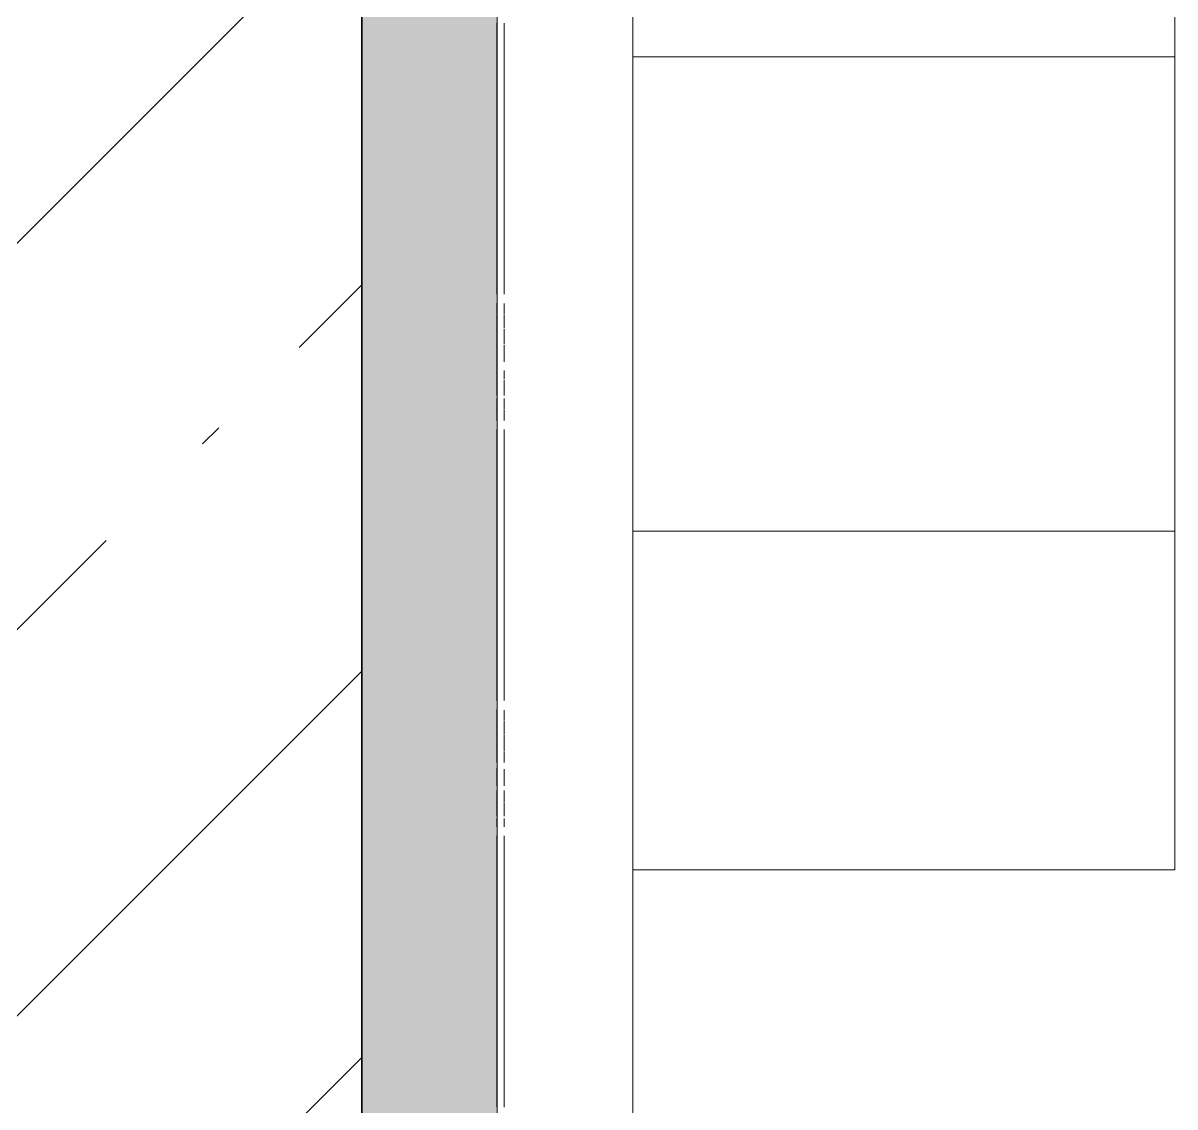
# Model space of a CAD drawing. Header units: millimetres. Extents: x 855 to 84199, y -1987 to 21700.
# Drawn here: x 10493.9 to 10663.9, y 19304.5 to 19464.5 of the extents above; entities that cross this region are included whole.
import ezdxf

# ---------------------------------------------------------------- set-up
doc = ezdxf.new("R2010")
doc.units = ezdxf.units.MM
for name, color, linetype, lineweight, true_color in [('A-WALL-2', 7, 'Continuous', 25, 0x3c3c3c), ('A-WALL-3', 7, 'Continuous', 35, 0x3c3c3c), ('A-WALL-FNSH-1', 7, 'Continuous', 13, 0x3c3c3c), ('I-FURN-1', 7, 'Continuous', 9, 0xf0f0f0)]:
    doc.layers.add(name, color=color, linetype=linetype, lineweight=lineweight, true_color=true_color)
doc.layers.add('I-WALL', color=7, linetype='Continuous', lineweight=9)

# ---------------------------------------------------------------- blocks, each defined once
blk = doc.blocks.new('Бизиборд лего - бизиборд 1_21б-32328682-План разверток пом_ 1_60_ Этаж 1')
at = {"layer": 'I-FURN-1'}
for p, q in [((-205, 100), (-355, 100)), ((-355, 100), (-205, 100)), ((-205, 100), (-235, 100)), ((-235, 100), (-205, 100)), ((-205, 100), (-235, 100)), ((-235, 100), (-205, 100)), ((-135, 100), (-205, 100)), ((-205, 100), (-135, 100)), ((-85, 100), (-205, 100)), ((-205, 100), (-85, 100)), ((-205, 20), (-205, 100)), ((-205, 100), (-205, 20)), ((-135, 20), (-135, 100)), ((-135, 100), (-135, 20)), ((-85, 20), (-85, 100)), ((-85, 100), (-85, 20)), ((0, 20), (-500, 20)), ((-210, 20), (-205, 20)), ((-210, 20), (-205, 20)), ((-205, 20), (-210, 20)), ((-210, 20), (-205, 20)), ((-205, 20), (-210, 20)), ((-210, 20), (-205, 20)), ((-205, 20), (-210, 20)), ((-205, 20), (-170, 20)), ((-205, 20), (-170, 20)), ((-170, 20), (-205, 20)), ((-205, 20), (-170, 20)), ((-170, 20), (-205, 20)), ((-170, 20), (-169.66, 20)), ((-167.07, 20), (-170, 20)), ((-170, 20), (-167.07, 20)), ((-169.66, 20), (-170, 20)), ((-170, 20), (-168.66, 20)), ((-169.66, 20), (-170, 20)), ((-170, 20), (-167.07, 20)), ((-169.66, 20), (-170, 20)), ((-170, 20), (-169.66, 20)), ((-169.66, 20), (-170, 20)), ((-170, 20), (-167.07, 20)), ((-168.66, 20), (-170, 20)), ((-170, 20), (-169.66, 20)), ((-169.66, 20), (-170, 20)), ((-170, 20), (-167.07, 20)), ((-169.66, 20), (-170, 20)), ((-170, 20), (-167.07, 20)), ((-167.07, 20), (-170, 20)), ((-170, 20), (-167.07, 20)), ((-167.07, 20), (-170, 20)), ((-170, 20), (-167.07, 20)), ((-167.07, 20), (-170, 20)), ((-170, 20), (-169.66, 20)), ((-168.66, 20), (-170, 20)), ((-170, 20), (-167.07, 20)), ((-167.07, 20), (-170, 20)), ((-170, 20), (-167.07, 20)), ((-167.07, 20), (-170, 20)), ((-170, 20), (-168.66, 20)), ((-167.07, 20), (-170, 20)), ((-170, 20), (-167.07, 20)), ((-167.07, 20), (-170, 20)), ((-170, 20), (-167.07, 20)), ((-167.07, 20), (-170, 20)), ((-170, 20), (-167.07, 20)), ((-167.07, 20), (-170, 20)), ((-170, 20), (-167.07, 20)), ((-167.07, 20), (-170, 20)), ((-170, 20), (-167.07, 20)), ((-167.07, 20), (-170, 20)), ((-170, 20), (-167.07, 20)), ((-167.07, 20), (-170, 20)), ((-170, 20), (-167.07, 20)), ((-167.07, 20), (-170, 20)), ((-170, 20), (-167.07, 20)), ((-167.07, 20), (-170, 20)), ((-170, 20), (-167.07, 20)), ((-167.07, 20), (-170, 20)), ((-170, 20), (-167.07, 20)), ((-169.66, 20), (-170, 20)), ((-170, 20), (-167.07, 20)), ((-169.66, 20), (-170, 20)), ((-170, 20), (-150, 20)), ((-150, 20), (-170, 20)), ((-169.66, 20), (-167.07, 20)), ((-167.07, 20), (-169.66, 20)), ((-168.66, 20), (-169.66, 20)), ((-167.07, 20), (-169.66, 20)), ((-169.66, 20), (-168.66, 20)), ((-167.07, 20), (-169.66, 20)), ((-169.66, 20), (-168.66, 20)), ((-167.07, 20), (-169.66, 20)), ((-167.07, 20), (-169.66, 20)), ((-169.66, 20), (-168.66, 20)), ((-167.07, 20), (-169.66, 20)), ((-167.07, 20), (-169.66, 20)), ((-168.66, 20), (-167.07, 20)), ((-168.66, 20), (-167.07, 20)), ((-167.07, 20), (-168.66, 20)), ((-168.66, 20), (-167.07, 20)), ((-167.07, 20), (-168.66, 20)), ((-168.66, 20), (-167.07, 20)), ((-168.66, 20), (-167.07, 20)), ((-167.07, 20), (-168.66, 20)), ((-168.66, 20), (-167.07, 20)), ((-168.66, 20), (-167.07, 20)), ((-167.07, 20), (-168.66, 20)), ((-168.66, 20), (-167.07, 20)), ((-167.07, 20), (-168.66, 20)), ((-167.07, 20), (-167, 20)), ((-167, 20), (-167.07, 20)), ((-167.07, 20), (-167, 20)), ((-167, 20), (-167.07, 20)), ((-167.07, 20), (-167, 20)), ((-167, 20), (-167.07, 20)), ((-167.07, 20), (-167, 20)), ((-167, 20), (-167.07, 20)), ((-167.07, 20), (-167, 20)), ((-167, 20), (-167.07, 20)), ((-167.07, 20), (-167, 20)), ((-167, 20), (-167.07, 20)), ((-167.07, 20), (-167, 20)), ((-167, 20), (-167.07, 20)), ((-167.07, 20), (-167, 20)), ((-167, 20), (-167.07, 20)), ((-167.07, 20), (-167, 20)), ((-167, 20), (-167.07, 20)), ((-167.07, 20), (-167, 20)), ((-167, 20), (-167.07, 20)), ((-167.07, 20), (-167, 20)), ((-167, 20), (-167.07, 20)), ((-167.07, 20), (-167, 20)), ((-167, 20), (-167.07, 20)), ((-167.07, 20), (-167, 20)), ((-167, 20), (-167.07, 20)), ((-167.07, 20), (-167, 20)), ((-167, 20), (-167.07, 20)), ((-167.07, 20), (-167, 20)), ((-167, 20), (-167.07, 20)), ((-167.07, 20), (-167, 20)), ((-167, 20), (-167.07, 20)), ((-167.07, 20), (-167, 20)), ((-167, 20), (-167.07, 20)), ((-167.07, 20), (-167, 20)), ((-167, 20), (-167.07, 20)), ((-167.07, 20), (-167, 20)), ((-167, 20), (-167.07, 20)), ((-167.07, 20), (-167, 20)), ((-167, 20), (-167.07, 20)), ((-167.07, 20), (-167, 20)), ((-167, 20), (-167.07, 20)), ((-167.07, 20), (-167, 20)), ((-167, 20), (-167.07, 20)), ((-167.07, 20), (-167, 20)), ((-167, 20), (-167.07, 20)), ((-167.07, 20), (-167, 20)), ((-167, 20), (-167.07, 20)), ((-167.07, 20), (-167, 20)), ((-167, 20), (-167.07, 20)), ((-167.07, 20), (-167, 20)), ((-167, 20), (-167.07, 20)), ((-167, 20), (-150.42, 20)), ((-162.59, 20), (-167, 20)), ((-167, 20), (-162.59, 20)), ((-160, 20), (-167, 20)), ((-167, 20), (-150.42, 20)), ((-157.41, 20), (-167, 20)), ((-167, 20), (-160, 20)), ((-162.59, 20), (-167, 20)), ((-167, 20), (-150.42, 20)), ((-165, 20), (-167, 20)), ((-167, 20), (-152.93, 20)), ((-150.42, 20), (-167, 20)), ((-167, 20), (-150.42, 20)), ((-157.41, 20), (-167, 20)), ((-167, 20), (-165, 20)), ((-165, 20), (-167, 20)), ((-167, 20), (-150.42, 20)), ((-150.42, 20), (-167, 20)), ((-167, 20), (-150.42, 20)), ((-165, 20), (-167, 20)), ((-167, 20), (-150.42, 20)), ((-150.42, 20), (-167, 20)), ((-167, 20), (-165, 20)), ((-162.59, 20), (-167, 20)), ((-167, 20), (-160, 20)), ((-157.41, 20), (-167, 20)), ((-167, 20), (-165, 20)), ((-162.59, 20), (-167, 20)), ((-167, 20), (-160, 20)), ((-157.41, 20), (-167, 20)), ((-167, 20), (-150.42, 20)), ((-165, 20), (-167, 20)), ((-167, 20), (-150.42, 20)), ((-150.42, 20), (-167, 20)), ((-167, 20), (-150.42, 20)), ((-150.42, 20), (-167, 20)), ((-167, 20), (-150.42, 20)), ((-150.42, 20), (-167, 20)), ((-167, 20), (-150.42, 20)), ((-150.42, 20), (-167, 20)), ((-167, 20), (-150.42, 20)), ((-150.42, 20), (-167, 20)), ((-167, 20), (-150.42, 20)), ((-152.93, 20), (-167, 20)), ((-167, 20), (-150.42, 20)), ((-150.42, 20), (-167, 20)), ((-167, 20), (-162.59, 20)), ((-157.41, 20), (-167, 20)), ((-167, 20), (-160, 20)), ((-157.41, 20), (-167, 20)), ((-167, 20), (-150.42, 20)), ((-151.34, 20), (-167, 20)), ((-166.99, 20), (-155, 20)), ((-166.99, 20), (-155, 20)), ((-155, 20), (-166.99, 20)), ((-166.99, 20), (-155, 20)), ((-155, 20), (-166.99, 20)), ((-157.41, 20), (-165, 20)), ((-165, 20), (-162.59, 20)), ((-157.41, 20), (-165, 20)), ((-150.42, 20), (-165, 20)), ((-165, 20), (-162.59, 20)), ((-165, 20), (-162.59, 20)), ((-150.42, 20), (-165, 20)), ((-160, 20), (-162.59, 20)), ((-162.59, 20), (-157.41, 20)), ((-160, 20), (-162.59, 20)), ((-162.59, 20), (-160, 20)), ((-162.59, 20), (-160, 20)), ((-157.41, 20), (-162.59, 20)), ((-162.59, 20), (-151.34, 20)), ((-157.41, 20), (-162.59, 20)), ((-162.59, 20), (-150.42, 20)), ((-157.41, 20), (-160, 20)), ((-157.41, 20), (-160, 20)), ((-160, 20), (-157.41, 20)), ((-151.34, 20), (-160, 20)), ((-160, 20), (-157.41, 20)), ((-160, 20), (-157.41, 20)), ((-160, 20), (-150.42, 20)), ((-160, 20), (-151.34, 20)), ((-160, 20), (-150.42, 20)), ((-155, 20), (-157.41, 20)), ((-157.41, 20), (-155, 20)), ((-150.42, 20), (-157.41, 20)), ((-152.93, 20), (-157.41, 20)), ((-157.41, 20), (-152.93, 20)), ((-155, 20), (-157.41, 20)), ((-152.93, 20), (-157.41, 20)), ((-157.41, 20), (-155, 20)), ((-151.34, 20), (-157.41, 20)), ((-157.41, 20), (-155, 20)), ((-152.93, 20), (-157.41, 20)), ((-152.93, 20), (-157.41, 20)), ((-150.42, 20), (-157.41, 20)), ((-152.93, 20), (-157.41, 20)), ((-155, 20), (-157.41, 20)), ((-150.42, 20), (-157.41, 20)), ((-150.42, 20), (-155, 20)), ((-155, 20), (-150.42, 20)), ((-152.93, 20), (-155, 20)), ((-155, 20), (-152.93, 20)), ((-155, 20), (-152.93, 20)), ((-150.42, 20), (-155, 20)), ((-154.59, 20), (-151.34, 20)), ((-154.59, 20), (-151.34, 20)), ((-151.34, 20), (-154.59, 20)), ((-154.59, 20), (-151.34, 20)), ((-151.34, 20), (-154.59, 20)), ((-150.42, 20), (-152.93, 20)), ((-152.93, 20), (-150.42, 20)), ((-151.34, 20), (-152.93, 20)), ((-152.93, 20), (-150.42, 20)), ((-150.42, 20), (-152.93, 20)), ((-152.93, 20), (-151.34, 20)), ((-152.93, 20), (-151.34, 20)), ((-151.34, 20), (-152.93, 20)), ((-150.42, 20), (-152.93, 20)), ((-150.42, 20), (-152.93, 20)), ((-150.42, 20), (-152.93, 20)), ((-150.42, 20), (-151.34, 20)), ((-150.42, 20), (-151.34, 20)), ((-151.34, 20), (-150.42, 20)), ((-150.42, 20), (-151.34, 20)), ((-151.34, 20), (-150.42, 20)), ((-150.42, 20), (-151.34, 20)), ((-151.34, 20), (-150.42, 20)), ((-151.34, 20), (-150.42, 20)), ((-150.42, 20), (-151.34, 20)), ((-150.42, 20), (-150.34, 20)), ((-150.34, 20), (-150.42, 20)), ((-150.42, 20), (-150.34, 20)), ((-150.34, 20), (-150.42, 20)), ((-150.42, 20), (-150.34, 20)), ((-150.34, 20), (-150.42, 20)), ((-150.42, 20), (-150.34, 20)), ((-150.34, 20), (-150.42, 20)), ((-150.42, 20), (-150.34, 20)), ((-150.34, 20), (-150.42, 20)), ((-150.42, 20), (-150.34, 20)), ((-150.34, 20), (-150.42, 20)), ((-150.42, 20), (-150.34, 20)), ((-150.34, 20), (-150.42, 20)), ((-150.42, 20), (-150.34, 20)), ((-150.34, 20), (-150.42, 20)), ((-150.42, 20), (-150.34, 20)), ((-150.34, 20), (-150.42, 20)), ((-150.42, 20), (-150.34, 20)), ((-150.34, 20), (-150.42, 20)), ((-150.42, 20), (-150.34, 20)), ((-150.34, 20), (-150.42, 20)), ((-150.42, 20), (-150.34, 20)), ((-150.34, 20), (-150.42, 20)), ((-150.42, 20), (-150.34, 20)), ((-150.34, 20), (-150.42, 20)), ((-150.42, 20), (-150.34, 20)), ((-150.34, 20), (-150.42, 20)), ((-150.42, 20), (-150.34, 20)), ((-150.34, 20), (-150.42, 20)), ((-150.42, 20), (-150.34, 20)), ((-150.34, 20), (-150.42, 20)), ((-150.42, 20), (-150.34, 20)), ((-150.34, 20), (-150.42, 20)), ((-150.42, 20), (-150.34, 20)), ((-150.34, 20), (-150.42, 20)), ((-150.42, 20), (-150.34, 20)), ((-150.34, 20), (-150.42, 20)), ((-150.42, 20), (-150.34, 20)), ((-150.34, 20), (-150.42, 20)), ((-150.42, 20), (-150.34, 20)), ((-150.34, 20), (-150.42, 20)), ((-150.42, 20), (-150.34, 20)), ((-150.34, 20), (-150.42, 20)), ((-150.42, 20), (-150.34, 20)), ((-150.34, 20), (-150.42, 20)), ((-150.42, 20), (-150.34, 20)), ((-150.34, 20), (-150.42, 20)), ((-150.42, 20), (-150.34, 20)), ((-150.34, 20), (-150.42, 20)), ((-150.42, 20), (-150.34, 20)), ((-150.34, 20), (-150.42, 20)), ((-150.34, 20), (-150, 20)), ((-150, 20), (-150.34, 20)), ((-150.34, 20), (-150, 20)), ((-150, 20), (-150.34, 20)), ((-150.34, 20), (-150, 20)), ((-150, 20), (-150.34, 20)), ((-150.34, 20), (-150, 20)), ((-150, 20), (-150.34, 20)), ((-150.34, 20), (-150, 20)), ((-150, 20), (-150.34, 20)), ((-150.34, 20), (-150, 20)), ((-150, 20), (-150.34, 20)), ((-150.34, 20), (-150, 20)), ((-150, 20), (-150.34, 20)), ((-150.34, 20), (-150, 20)), ((-150, 20), (-150.34, 20)), ((-150.34, 20), (-150, 20)), ((-150, 20), (-150.34, 20)), ((-150.34, 20), (-150, 20)), ((-150, 20), (-150.34, 20)), ((-150.34, 20), (-150, 20)), ((-150, 20), (-150.34, 20)), ((-150.34, 20), (-150, 20)), ((-150, 20), (-150.34, 20)), ((-150.34, 20), (-150, 20)), ((-150, 20), (-150.34, 20)), ((-150.34, 20), (-150, 20)), ((-150, 20), (-150.34, 20)), ((-150.34, 20), (-150, 20)), ((-150, 20), (-150.34, 20)), ((-150.34, 20), (-150, 20)), ((-150, 20), (-150.34, 20)), ((-150.34, 20), (-150, 20)), ((-150, 20), (-150.34, 20)), ((-150.34, 20), (-150, 20)), ((-150, 20), (-150.34, 20)), ((-150.34, 20), (-150, 20)), ((-150, 20), (-150.34, 20)), ((-150.34, 20), (-150, 20)), ((-150, 20), (-150.34, 20)), ((-150.34, 20), (-150, 20)), ((-150, 20), (-150.34, 20)), ((-150.34, 20), (-150, 20)), ((-150, 20), (-150.34, 20)), ((-150.34, 20), (-150, 20)), ((-150, 20), (-150.34, 20)), ((-150.34, 20), (-150, 20)), ((-150, 20), (-150.34, 20)), ((-150.34, 20), (-150, 20)), ((-150, 20), (-150.34, 20)), ((-150.34, 20), (-150, 20)), ((-150, 20), (-150.34, 20)), ((-150, 20), (-135, 20)), ((-150, 20), (-135, 20)), ((-135, 20), (-150, 20)), ((-150, 20), (-110, 20)), ((-110, 20), (-150, 20)), ((-135, 20), (-110, 20)), ((-110, 20), (-105, 20)), ((-108.66, 20), (-110, 20)), ((-110, 20), (-105, 20)), ((-108.66, 20), (-110, 20)), ((-110, 20), (-107.07, 20)), ((-105, 20), (-110, 20)), ((-110, 20), (-109.66, 20)), ((-105, 20), (-110, 20)), ((-110, 20), (-105, 20)), ((-105, 20), (-110, 20)), ((-110, 20), (-105, 20)), ((-107.07, 20), (-110, 20)), ((-110, 20), (-105, 20)), ((-105, 20), (-110, 20)), ((-110, 20), (-105, 20)), ((-105, 20), (-110, 20)), ((-110, 20), (-105, 20)), ((-105, 20), (-110, 20)), ((-110, 20), (-105, 20)), ((-105, 20), (-110, 20)), ((-110, 20), (-105, 20)), ((-105, 20), (-110, 20)), ((-110, 20), (-109.66, 20)), ((-105, 20), (-110, 20)), ((-110, 20), (-105, 20)), ((-105, 20), (-110, 20)), ((-110, 20), (-105, 20)), ((-105, 20), (-110, 20)), ((-110, 20), (-105, 20)), ((-105, 20), (-110, 20)), ((-110, 20), (-105, 20)), ((-105, 20), (-110, 20)), ((-110, 20), (-105, 20)), ((-105, 20), (-110, 20)), ((-110, 20), (-105, 20)), ((-105, 20), (-110, 20)), ((-110, 20), (-105, 20)), ((-105, 20), (-110, 20)), ((-110, 20), (-105, 20)), ((-105, 20), (-110, 20)), ((-110, 20), (-105, 20)), ((-105, 20), (-110, 20)), ((-110, 20), (-105, 20)), ((-105, 20), (-110, 20)), ((-110, 20), (-105, 20)), ((-105, 20), (-110, 20)), ((-110, 20), (-105, 20)), ((-105, 20), (-110, 20)), ((-110, 20), (-105, 20)), ((-108.66, 20), (-110, 20)), ((-110, 20), (-105, 20)), ((-105, 20), (-110, 20)), ((-110, 20), (-90, 20)), ((-90, 20), (-110, 20)), ((-109.66, 20), (-108.66, 20)), ((-109.66, 20), (-105, 20)), ((-108.66, 20), (-105, 20)), ((-105, 20), (-108.66, 20)), ((-105, 20), (-108.66, 20)), ((-108.66, 20), (-105, 20)), ((-107.07, 20), (-108.66, 20)), ((-108.66, 20), (-105, 20)), ((-105, 20), (-108.66, 20)), ((-107.07, 20), (-105, 20)), ((-105, 20), (-107.07, 20)), ((-105, 20), (-107.07, 20)), ((-105, 20), (-104.98, 20)), ((-104.98, 20), (-105, 20)), ((-105, 20), (-104.98, 20)), ((-104.98, 20), (-105, 20)), ((-105, 20), (-104.98, 20)), ((-104.98, 20), (-105, 20)), ((-105, 20), (-104.98, 20)), ((-104.98, 20), (-105, 20)), ((-105, 20), (-104.98, 20)), ((-104.98, 20), (-105, 20)), ((-105, 20), (-104.98, 20)), ((-104.98, 20), (-105, 20)), ((-105, 20), (-104.98, 20)), ((-104.98, 20), (-105, 20)), ((-105, 20), (-104.98, 20)), ((-104.98, 20), (-105, 20)), ((-105, 20), (-104.98, 20)), ((-104.98, 20), (-105, 20)), ((-105, 20), (-104.98, 20)), ((-104.98, 20), (-105, 20)), ((-105, 20), (-104.98, 20)), ((-104.98, 20), (-105, 20)), ((-105, 20), (-104.98, 20)), ((-104.98, 20), (-105, 20)), ((-105, 20), (-104.98, 20)), ((-104.98, 20), (-105, 20)), ((-105, 20), (-104.98, 20)), ((-104.98, 20), (-105, 20)), ((-105, 20), (-104.98, 20)), ((-104.98, 20), (-105, 20)), ((-105, 20), (-104.98, 20)), ((-104.98, 20), (-105, 20)), ((-105, 20), (-104.98, 20)), ((-104.98, 20), (-105, 20)), ((-105, 20), (-104.98, 20)), ((-104.98, 20), (-105, 20)), ((-105, 20), (-104.98, 20)), ((-104.98, 20), (-105, 20)), ((-105, 20), (-104.98, 20)), ((-104.98, 20), (-105, 20)), ((-105, 20), (-104.98, 20)), ((-104.98, 20), (-105, 20)), ((-105, 20), (-104.98, 20)), ((-104.98, 20), (-105, 20)), ((-105, 20), (-104.98, 20)), ((-104.98, 20), (-105, 20)), ((-105, 20), (-104.98, 20)), ((-104.98, 20), (-105, 20)), ((-105, 20), (-104.98, 20)), ((-104.98, 20), (-105, 20)), ((-105, 20), (-104.98, 20)), ((-104.98, 20), (-105, 20)), ((-104.98, 20), (-100.85, 20)), ((-104.98, 20), (-102.59, 20)), ((-90, 20), (-104.98, 20)), ((-104.98, 20), (-90, 20)), ((-90, 20), (-104.98, 20)), ((-104.98, 20), (-90, 20)), ((-97.41, 20), (-104.98, 20)), ((-104.98, 20), (-102.59, 20)), ((-97.41, 20), (-104.98, 20)), ((-104.98, 20), (-97.41, 20)), ((-90, 20), (-104.98, 20)), ((-104.98, 20), (-90, 20)), ((-90, 20), (-104.98, 20)), ((-104.98, 20), (-90, 20)), ((-90, 20), (-104.98, 20)), ((-104.98, 20), (-91.34, 20)), ((-90, 20), (-104.98, 20)), ((-104.98, 20), (-90, 20)), ((-90, 20), (-104.98, 20)), ((-104.98, 20), (-90.34, 20)), ((-102.59, 20), (-104.98, 20)), ((-104.98, 20), (-90, 20)), ((-90, 20), (-104.98, 20)), ((-104.98, 20), (-90, 20)), ((-90, 20), (-104.98, 20)), ((-104.98, 20), (-90, 20)), ((-100, 20), (-104.98, 20)), ((-104.98, 20), (-90, 20)), ((-90, 20), (-104.98, 20)), ((-104.98, 20), (-95, 20)), ((-90, 20), (-104.98, 20)), ((-104.98, 20), (-90, 20)), ((-102.59, 20), (-104.98, 20)), ((-104.98, 20), (-90, 20)), ((-90, 20), (-104.98, 20)), ((-104.98, 20), (-90, 20)), ((-90, 20), (-104.98, 20)), ((-104.98, 20), (-90, 20)), ((-90, 20), (-104.98, 20)), ((-104.98, 20), (-90, 20)), ((-90, 20), (-104.98, 20)), ((-104.98, 20), (-90, 20)), ((-90, 20), (-104.98, 20)), ((-104.98, 20), (-90, 20)), ((-90, 20), (-104.98, 20)), ((-104.98, 20), (-90, 20)), ((-90, 20), (-104.98, 20)), ((-104.98, 20), (-90, 20)), ((-90, 20), (-104.98, 20)), ((-104.98, 20), (-100, 20)), ((-92.93, 20), (-104.98, 20)), ((-104.98, 20), (-90, 20)), ((-90, 20), (-104.98, 20)), ((-104.98, 20), (-100.85, 20)), ((-100.85, 20), (-104.98, 20)), ((-102.59, 20), (-90, 20)), ((-102.59, 20), (-92.93, 20)), ((-90, 20), (-102.59, 20)), ((-90.34, 20), (-102.59, 20)), ((-100, 20), (-97.41, 20)), ((-90, 20), (-100, 20)), ((-100, 20), (-97.41, 20)), ((-100, 20), (-97.41, 20)), ((-97.41, 20), (-100, 20)), ((-95, 20), (-97.41, 20)), ((-92.93, 20), (-97.41, 20)), ((-97.41, 20), (-95, 20)), ((-97.41, 20), (-90, 20)), ((-96.71, 20), (-92.93, 20)), ((-96.71, 20), (-92.93, 20)), ((-92.93, 20), (-96.71, 20)), ((-92.93, 20), (-95, 20)), ((-95, 20), (-91.34, 20)), ((-95, 20), (-92.93, 20)), ((-90, 20), (-92.93, 20)), ((-92.93, 20), (-91.34, 20)), ((-90, 20), (-92.93, 20)), ((-92.93, 20), (-91.34, 20)), ((-91.34, 20), (-92.93, 20)), ((-92.58, 20), (-91.34, 20)), ((-92.58, 20), (-91.34, 20)), ((-91.34, 20), (-92.58, 20)), ((-91.34, 20), (-90, 20)), ((-91.34, 20), (-90, 20)), ((-91.34, 20), (-90, 20)), ((-91.34, 20), (-90, 20)), ((-90.34, 20), (-91.34, 20)), ((-90.34, 20), (-90, 20)), ((-90, 20), (-90.34, 20)), ((-90, 20), (-90.34, 20)), ((-90, 20), (-85, 20)), ((-90, 20), (-85, 20)), ((-85, 20), (-90, 20)), ((-85, 20), (-50, 20)), ((-50, 20), (-47.07, 20)), ((-45, 20), (-50, 20)), ((-50, 20), (-35.35, 20)), ((-45, 20), (-50, 20)), ((-50, 20), (-35.35, 20)), ((-42.59, 20), (-50, 20)), ((-50, 20), (-49.66, 20)), ((-35.35, 20), (-50, 20)), ((-50, 20), (-35.35, 20)), ((-35.35, 20), (-50, 20)), ((-50, 20), (-35.35, 20)), ((-35.35, 20), (-50, 20)), ((-50, 20), (-35.35, 20)), ((-47.07, 20), (-50, 20)), ((-50, 20), (-35.35, 20)), ((-35.35, 20), (-50, 20)), ((-50, 20), (-45, 20)), ((-49.66, 20), (-50, 20)), ((-50, 20), (-30, 20)), ((-45, 20), (-50, 20)), ((-500, 0), (0, 0)), ((-170, 0), (-210, 0)), ((-167.07, 0), (-170, 0)), ((-170, 0), (-167.07, 0)), ((-167.07, 0), (-170, 0)), ((-170, 0), (-168.66, 0)), ((-167.07, 0), (-170, 0)), ((-170, 0), (-167.07, 0)), ((-167.07, 0), (-170, 0)), ((-170, 0), (-167.07, 0)), ((-167.07, 0), (-170, 0)), ((-170, 0), (-167.07, 0)), ((-167.07, 0), (-170, 0)), ((-170, 0), (-167.07, 0)), ((-167.07, 0), (-170, 0)), ((-170, 0), (-167.07, 0)), ((-169.66, 0), (-170, 0)), ((-170, 0), (-169.66, 0)), ((-167.07, 0), (-170, 0)), ((-170, 0), (-167.07, 0)), ((-167.07, 0), (-170, 0)), ((-170, 0), (-167.07, 0)), ((-168.66, 0), (-170, 0)), ((-170, 0), (-169.66, 0)), ((-167.07, 0), (-170, 0)), ((-170, 0), (-167.07, 0)), ((-169.66, 0), (-170, 0)), ((-170, 0), (-169.66, 0)), ((-167.07, 0), (-170, 0)), ((-170, 0), (-167.07, 0)), ((-167.07, 0), (-170, 0)), ((-170, 0), (-167.07, 0)), ((-162.59, 0), (-170, 0)), ((-170, 0), (-150, 0)), ((-168.66, 0), (-169.66, 0)), ((-169.66, 0), (-168.66, 0)), ((-169.66, 0), (-167.07, 0)), ((-168.66, 0), (-169.66, 0)), ((-169.66, 0), (-168.66, 0)), ((-167.07, 0), (-168.66, 0)), ((-168.66, 0), (-167.07, 0)), ((-167.07, 0), (-168.66, 0)), ((-168.66, 0), (-167.07, 0)), ((-167.07, 0), (-168.66, 0)), ((-167.07, 0), (-168.66, 0)), ((-168.66, 0), (-167.07, 0)), ((-167, 0), (-167.07, 0)), ((-167.07, 0), (-167, 0)), ((-167, 0), (-167.07, 0)), ((-167.07, 0), (-167, 0)), ((-167, 0), (-167.07, 0)), ((-167.07, 0), (-167, 0)), ((-167, 0), (-167.07, 0)), ((-167.07, 0), (-167, 0)), ((-167, 0), (-167.07, 0)), ((-167.07, 0), (-167, 0)), ((-167, 0), (-167.07, 0)), ((-167.07, 0), (-167, 0)), ((-167, 0), (-167.07, 0)), ((-167.07, 0), (-167, 0)), ((-167, 0), (-167.07, 0)), ((-167.07, 0), (-167, 0)), ((-167, 0), (-167.07, 0)), ((-167.07, 0), (-167, 0)), ((-167, 0), (-167.07, 0)), ((-167.07, 0), (-167, 0)), ((-167, 0), (-167.07, 0)), ((-167.07, 0), (-167, 0)), ((-167, 0), (-167.07, 0)), ((-167.07, 0), (-167, 0)), ((-167, 0), (-167.07, 0)), ((-167.07, 0), (-167, 0)), ((-167, 0), (-167.07, 0)), ((-167.07, 0), (-167, 0)), ((-167, 0), (-167.07, 0)), ((-167.07, 0), (-167, 0)), ((-151.34, 0), (-167, 0)), ((-167, 0), (-162.59, 0)), ((-160, 0), (-167, 0)), ((-167, 0), (-152.93, 0)), ((-151.34, 0), (-167, 0)), ((-167, 0), (-150, 0)), ((-151.34, 0), (-167, 0)), ((-167, 0), (-150, 0)), ((-150, 0), (-167, 0)), ((-167, 0), (-150, 0)), ((-150, 0), (-167, 0)), ((-167, 0), (-150, 0)), ((-150, 0), (-167, 0)), ((-167, 0), (-150, 0)), ((-150, 0), (-167, 0)), ((-167, 0), (-150, 0)), ((-150, 0), (-167, 0)), ((-167, 0), (-150, 0)), ((-150, 0), (-167, 0)), ((-167, 0), (-150, 0)), ((-162.59, 0), (-167, 0)), ((-167, 0), (-162.59, 0)), ((-150, 0), (-167, 0)), ((-167, 0), (-150, 0)), ((-150, 0), (-167, 0)), ((-167, 0), (-165, 0)), ((-162.59, 0), (-167, 0)), ((-167, 0), (-152.93, 0)), ((-150, 0), (-167, 0)), ((-167, 0), (-150, 0)), ((-155, 0), (-166.99, 0)), ((-165, 0), (-162.59, 0)), ((-162.59, 0), (-157.41, 0)), ((-152.93, 0), (-162.59, 0)), ((-162.59, 0), (-155, 0)), ((-162.59, 0), (-160, 0)), ((-160, 0), (-162.59, 0)), ((-160, 0), (-162.59, 0)), ((-150, 0), (-160, 0)), ((-160, 0), (-157.41, 0)), ((-152.93, 0), (-160, 0)), ((-152.93, 0), (-160, 0)), ((-157.41, 0), (-150, 0)), ((-157.41, 0), (-152.93, 0)), ((-155, 0), (-150.34, 0)), ((-151.34, 0), (-154.59, 0)), ((-152.93, 0), (-150, 0)), ((-150, 0), (-152.93, 0)), ((-152.93, 0), (-151.34, 0)), ((-150.34, 0), (-152.93, 0)), ((-152.93, 0), (-150, 0)), ((-151.34, 0), (-152.93, 0)), ((-150, 0), (-151.34, 0)), ((-150, 0), (-151.34, 0)), ((-150, 0), (-151.34, 0)), ((-151.34, 0), (-150.34, 0)), ((-150, 0), (-151.34, 0)), ((-150.34, 0), (-150, 0)), ((-150.34, 0), (-150, 0)), ((-150, 0), (-150.34, 0)), ((-110, 0), (-150, 0)), ((-105, 0), (-110, 0)), ((-110, 0), (-105, 0)), ((-105, 0), (-110, 0)), ((-110, 0), (-107.07, 0)), ((-105, 0), (-110, 0)), ((-110, 0), (-105, 0)), ((-107.07, 0), (-110, 0)), ((-110, 0), (-105, 0)), ((-105, 0), (-110, 0)), ((-110, 0), (-105, 0)), ((-105, 0), (-110, 0)), ((-110, 0), (-105, 0)), ((-105, 0), (-110, 0)), ((-110, 0), (-105, 0)), ((-105, 0), (-110, 0)), ((-110, 0), (-105, 0)), ((-105, 0), (-110, 0)), ((-110, 0), (-105, 0)), ((-105, 0), (-110, 0)), ((-110, 0), (-105, 0)), ((-109.66, 0), (-110, 0)), ((-110, 0), (-108.66, 0)), ((-105, 0), (-110, 0)), ((-110, 0), (-105, 0)), ((-109.66, 0), (-110, 0)), ((-110, 0), (-109.66, 0)), ((-105, 0), (-110, 0)), ((-110, 0), (-108.66, 0)), ((-107.07, 0), (-110, 0)), ((-110, 0), (-105, 0)), ((-109.66, 0), (-110, 0)), ((-110, 0), (-90, 0)), ((-105, 0), (-109.66, 0)), ((-107.07, 0), (-109.66, 0)), ((-109.66, 0), (-108.66, 0)), ((-90, 0), (-109.66, 0)), ((-105, 0), (-108.66, 0)), ((-108.66, 0), (-105, 0)), ((-108.66, 0), (-105, 0)), ((-108.66, 0), (-105, 0)), ((-107.07, 0), (-105, 0)), ((-105, 0), (-107.07, 0)), ((-105, 0), (-107.07, 0)), ((-105, 0), (-107.07, 0)), ((-104.98, 0), (-105, 0)), ((-105, 0), (-104.98, 0)), ((-104.98, 0), (-105, 0)), ((-105, 0), (-104.98, 0)), ((-104.98, 0), (-105, 0)), ((-105, 0), (-104.98, 0)), ((-104.98, 0), (-105, 0)), ((-105, 0), (-104.98, 0)), ((-104.98, 0), (-105, 0)), ((-105, 0), (-104.98, 0)), ((-104.98, 0), (-105, 0)), ((-105, 0), (-104.98, 0)), ((-104.98, 0), (-105, 0)), ((-105, 0), (-104.98, 0)), ((-104.98, 0), (-105, 0)), ((-105, 0), (-104.98, 0)), ((-104.98, 0), (-105, 0)), ((-105, 0), (-104.98, 0)), ((-104.98, 0), (-105, 0)), ((-105, 0), (-104.98, 0)), ((-104.98, 0), (-105, 0)), ((-105, 0), (-104.98, 0)), ((-104.98, 0), (-105, 0)), ((-105, 0), (-104.98, 0)), ((-104.98, 0), (-105, 0)), ((-105, 0), (-104.98, 0)), ((-104.98, 0), (-105, 0)), ((-105, 0), (-104.98, 0)), ((-104.98, 0), (-105, 0)), ((-105, 0), (-104.98, 0)), ((-100.85, 0), (-104.98, 0)), ((-102.59, 0), (-104.98, 0)), ((-104.98, 0), (-90, 0)), ((-90, 0), (-104.98, 0)), ((-104.98, 0), (-90, 0)), ((-90, 0), (-104.98, 0)), ((-104.98, 0), (-90, 0)), ((-102.59, 0), (-104.98, 0)), ((-104.98, 0), (-90, 0)), ((-90, 0), (-104.98, 0)), ((-104.98, 0), (-102.59, 0)), ((-90, 0), (-104.98, 0)), ((-104.98, 0), (-90, 0)), ((-90, 0), (-104.98, 0)), ((-104.98, 0), (-90, 0)), ((-90, 0), (-104.98, 0)), ((-104.98, 0), (-90, 0)), ((-90, 0), (-104.98, 0)), ((-104.98, 0), (-90, 0)), ((-90, 0), (-104.98, 0)), ((-104.98, 0), (-90, 0)), ((-97.41, 0), (-104.98, 0)), ((-104.98, 0), (-90.34, 0)), ((-90, 0), (-104.98, 0)), ((-104.98, 0), (-90, 0)), ((-102.59, 0), (-104.98, 0)), ((-104.98, 0), (-97.41, 0)), ((-90.34, 0), (-104.98, 0)), ((-104.98, 0), (-90, 0)), ((-102.59, 0), (-104.98, 0)), ((-104.98, 0), (-90, 0)), ((-100, 0), (-102.59, 0)), ((-97.41, 0), (-102.59, 0)), ((-102.59, 0), (-90, 0)), ((-90, 0), (-102.59, 0)), ((-90, 0), (-102.59, 0)), ((-97.41, 0), (-100, 0)), ((-92.93, 0), (-100, 0)), ((-90, 0), (-97.41, 0)), ((-91.34, 0), (-97.41, 0)), ((-97.41, 0), (-90, 0)), ((-92.93, 0), (-96.71, 0)), ((-90, 0), (-92.93, 0)), ((-91.34, 0), (-92.58, 0)), ((-90, 0), (-91.34, 0)), ((-90.34, 0), (-90, 0)), ((-90, 0), (-90.34, 0)), ((-50, 0), (-90, 0)), ((-30, 0), (-50, 0)), ((-50, 0), (-30, 0)), ((-30, 0), (-50, 0)), ((-50, 0), (-30, 0)), ((-40, 0), (-50, 0)), ((-50, 0), (-45, 0)), ((-48.66, 0), (-50, 0)), ((-50, 0), (-49.66, 0))]:
    blk.add_line(p, q, dxfattribs=at)

msp = doc.modelspace()

# ---------------------------------------------------------------- hatches: boundary and pattern name
at = {"layer": 'I-WALL'}
h = msp.add_hatch(dxfattribs=at)
h.set_pattern_fill('FP_2', color=256, style=0, pattern_type=2)
h.set_pattern_definition([(45, (-90256.056, 0), (-57.024626, 57.024626), []), (45, (-90199.03, 0), (-57.024626, 57.024626), [100.806, -20.161, 3.353, -16.808])])
h.paths.add_polyline_path([(10460.11, 17750), (10543.94, 17750), (10543.94, 21400), (10323.94, 21400), (10323.94, 17750)])
h = msp.add_hatch(dxfattribs=at)
h.set_pattern_fill('FP_19', color=256, style=0, pattern_type=2)
h.set_pattern_definition([(0, (-90256.056, 0), (121.92, 30.48), [10.058, -81.382, 10.058, -81.382, -487.68]), (0, (-90256.056, 0), (121.92, 30.48), [-182.88, 10.058, -172.822, 10.058, -81.382, -213.36]), (0, (-90256.056, 0), (121.92, 30.48), [-457.2, 10.058, -50.902, 10.058, -142.342]), (120, (-90210.336, 15.24), (-87.356454, 90.345817), [10.058, -81.382, 10.058, -81.382, -487.68]), (120, (-90210.336, 15.24), (-87.356454, 90.345817), [-182.88, 10.058, -172.822, 10.058, -81.382, -213.36]), (120, (-90210.336, 15.24), (-87.356454, 90.345817), [-457.2, 10.058, -50.902, 10.058, -142.342]), (240, (-90195.096, 76.2), (-34.563546, -120.825817), [10.058, -81.382, 10.058, -81.382, -487.68]), (240, (-90195.096, 76.2), (-34.563546, -120.825817), [-182.88, 10.058, -172.822, 10.058, -81.382, -213.36]), (240, (-90195.096, 76.2), (-34.563546, -120.825817), [-457.2, 10.058, -50.902, 10.058, -142.342])])
h.paths.add_polyline_path([(10562.36, 17750), (10563.94, 17750), (10563.94, 20791.5), (10543.94, 20791.5), (10543.94, 17750)])

# ---------------------------------------------------------------- linework, layer by layer
at = {"layer": 'A-WALL-2'}
for p, q in [((10563.94, 19424.5), (10563.94, 19464.5)), ((10563.94, 19421.57), (10563.94, 19423.16)), ((10563.94, 19409.5), (10563.94, 19421.49)), ((10563.94, 19405.84), (10563.94, 19409.09)), ((10563.94, 19364.5), (10563.94, 19404.5)), ((10563.94, 19359.5), (10563.94, 19363.16)), ((10563.94, 19355.35), (10563.94, 19359.48)), ((10563.94, 19351.91), (10563.94, 19354.5)), ((10563.94, 19347.43), (10563.94, 19351.21)), ((10563.94, 19345.84), (10563.94, 19347.08)), ((10563.94, 19304.5), (10563.94, 19344.5))]:
    msp.add_line(p, q, dxfattribs=at)
at = {"layer": 'A-WALL-3'}
msp.add_line((10543.94, 17530), (10543.94, 20754), dxfattribs=at)
at = {"layer": 'A-WALL-FNSH-1'}
for p, q in [((10564.94, 19424.48), (10564.94, 19464.5)), ((10564.94, 19421.57), (10564.94, 19423.08)), ((10564.94, 19419.5), (10564.94, 19421.47)), ((10564.94, 19417.09), (10564.94, 19419.38)), ((10564.94, 19414.5), (10564.94, 19416.96)), ((10564.94, 19411.91), (10564.94, 19413.22)), ((10564.94, 19409.5), (10564.94, 19411.79)), ((10564.94, 19407.43), (10564.94, 19409.09)), ((10564.94, 19405.84), (10564.94, 19407.35)), ((10564.94, 19364.48), (10564.94, 19404.5)), ((10564.94, 19361.57), (10564.94, 19363.08)), ((10564.94, 19359.5), (10564.94, 19361.47)), ((10564.94, 19357.09), (10564.94, 19359.38)), ((10564.94, 19355.35), (10564.94, 19356.96)), ((10564.94, 19351.91), (10564.94, 19354.37)), ((10564.94, 19349.5), (10564.94, 19351.21)), ((10564.94, 19347.43), (10564.94, 19349.4)), ((10564.94, 19345.84), (10564.94, 19347.08)), ((10564.94, 19304.48), (10564.94, 19344.5))]:
    msp.add_line(p, q, dxfattribs=at)

# ---------------------------------------------------------------- block references
at = {"layer": 'I-FURN-1', "rotation": 270.0000000000001}
msp.add_blockref('Бизиборд лего - бизиборд 1_21б-32328682-План разверток пом_ 1_60_ Этаж 1', (10563.94, 19254.5), dxfattribs=at)

doc.saveas('drawing.dxf')
